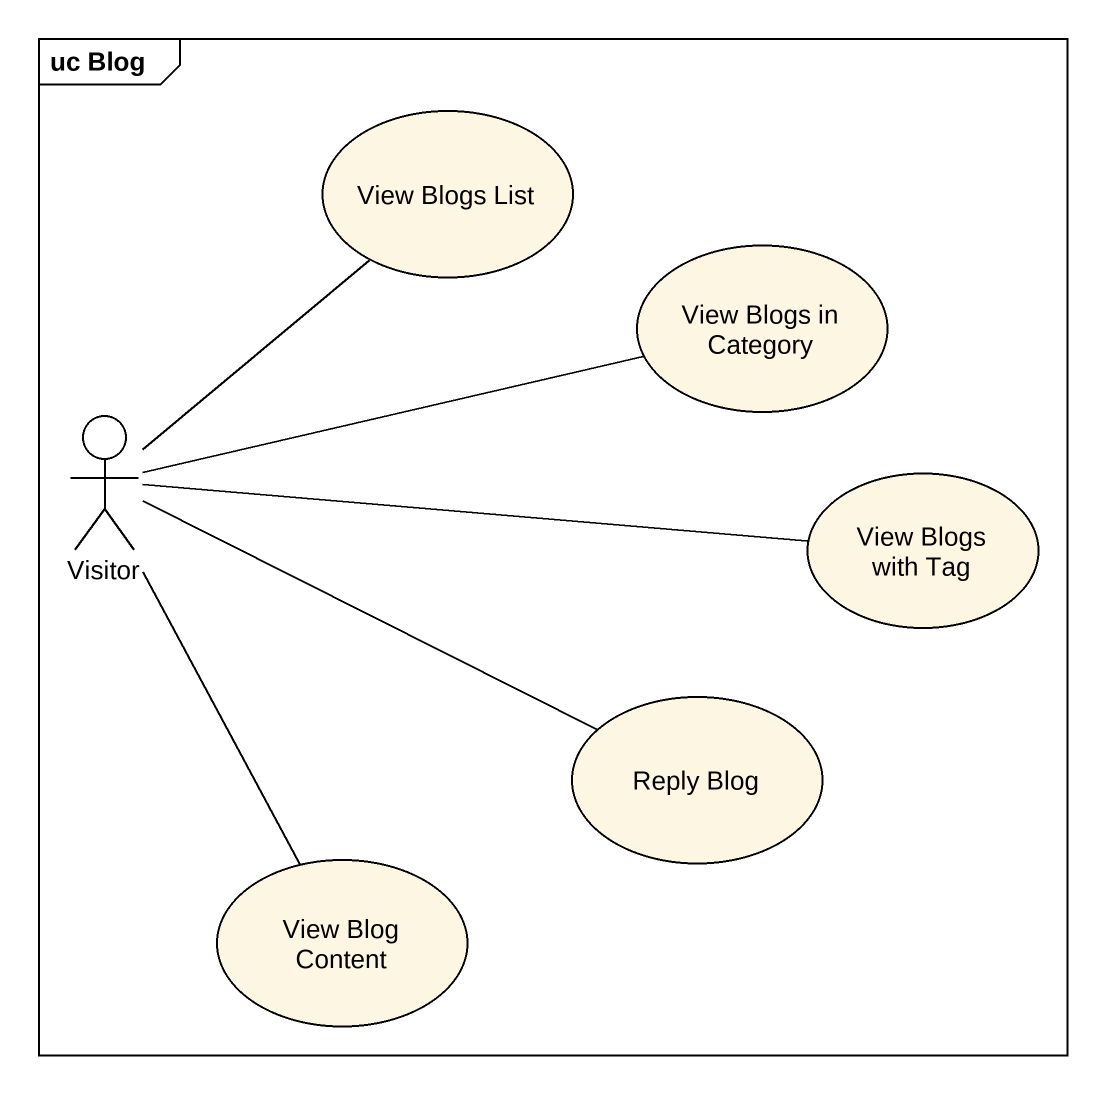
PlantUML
@startuml
mainframe uc Blog
usecase "View Blogs List" as View_Blogs_List
usecase "View Blogs in Category" as View_Blogs_in_Category
actor Visitor
usecase "View Blogs with Tag" as View_Blogs_with_Tag
usecase "Reply Blog" as Reply_Blog
usecase "View Blog Content" as View_Blog_Content
Visitor -up- View_Blogs_List
Visitor -right- View_Blogs_in_Category
Visitor -right- View_Blogs_with_Tag
Visitor -right- Reply_Blog
Visitor -- View_Blog_Content
@enduml
